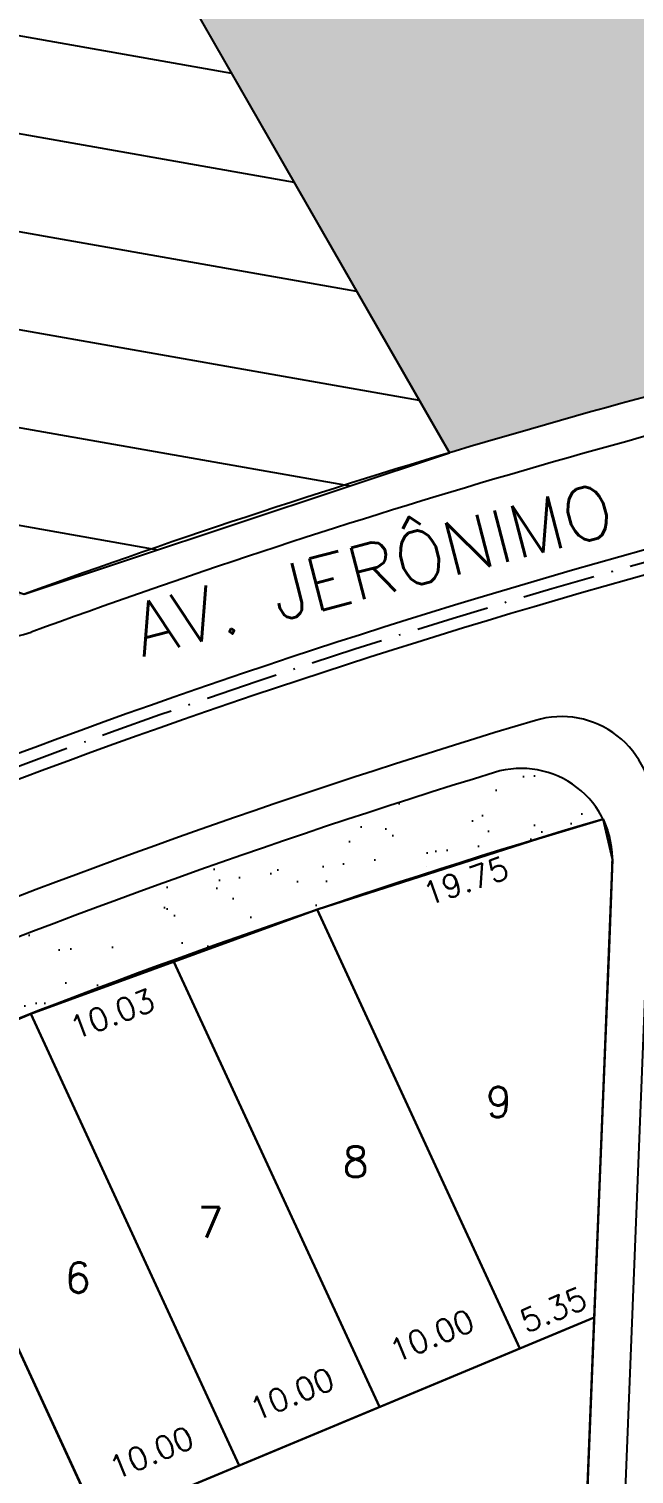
# Model space of a CAD drawing. Header units: millimetres. Extents: x 1794 to 8081, y 409 to 2272.
# Drawn here: x 5569.5 to 5609.4, y 942.2 to 1037.3 of the extents above; entities that cross this region are included whole.
import ezdxf
from ezdxf.enums import TextEntityAlignment as Align

# ---------------------------------------------------------------- set-up
doc = ezdxf.new("R2010")
doc.units = ezdxf.units.MM
doc.linetypes.add('ACAD_ISO10W100', pattern=[18, 12, -3, 0, -3])
for name, color, linetype in [('02 - EIXO VIA', 2, 'ACAD_ISO10W100'), ('03 - CALÇADA', 1, 'Continuous'), ('BOUNDARY LOTES', 2, 'Continuous'), ('bOUNDARY QDAS', 3, 'Continuous'), ('boundary quadras', 232, 'Continuous'), ('COT', 8, 'Continuous'), ('FAIXAS VERDES', 62, 'Continuous'), ('HATCH', 8, 'Continuous'), ('LOTES', 2, 'Continuous'), ('QUADRAS', 3, 'Continuous'), ('texto - ruas', 2, 'Continuous'), ('Texto Lotes', 31, 'Continuous')]:
    doc.layers.add(name, color=color, linetype=linetype)
doc.styles.add('arcad1', font='romans.shx')
doc.dimstyles.new('REGIS', dxfattribs={"dimtxt": 1.5, "dimasz": 0.12, "dimexe": 0, "dimexo": 0, "dimgap": 0, "dimtad": 0, "dimzin": 4, "dimdsep": 46, "dimtxsty": 'arcad1', "dimblk1": 'BOLA', "dimblk2": 'BOLA', "dimsah": 1, "dimcen": 0.12, "dimse1": 1, "dimse2": 1, "dimsd1": 1, "dimsd2": 1, "dimclrd": 256, "dimclre": 8, "dimclrt": 1, "dimadec": 0, "dimazin": 0, "dimtfac": 1.2, "dimtix": 1, "dimtmove": 2, "dimatfit": 3, "dimldrblk": 'BOLA', "dimfxl": 0, "dimfxlon": 1, "dimtvp": 2, "dimtolj": 1, "dimtzin": 4, "dimarcsym": 0})
doc.dimstyles.get("Standard").update_dxf_attribs({"dimtxt": 0.18, "dimasz": 0.18, "dimexe": 0.18, "dimexo": 0.0625, "dimgap": 0.09, "dimtad": 0, "dimtih": 1, "dimtoh": 1, "dimdec": 4, "dimzin": 0, "dimdsep": 46, "dimtxsty": 'Standard', "dimcen": 0.09, "dimadec": 0, "dimazin": 0, "dimtfac": 1, "dimtdec": 4, "dimtofl": 0, "dimtmove": 0, "dimatfit": 3, "dimfxl": 1, "dimtolj": 1, "dimtzin": 0, "dimarcsym": 0})

# ---------------------------------------------------------------- blocks, each defined once
blk = doc.blocks.new('*D1161')
at = {"layer": 'Defpoints', "color": 0}
for p in [(5561.729, 969.314, 5.002), (5574.152, 938.872, 5.002), (5569.719, 937.063)]:
    blk.add_point(p, dxfattribs=at)
at = {"layer": 'COT', "color": 1, "insert": (5566.285, 953.417), "char_height": 1.5, "attachment_point": 5, "rotation": 292.19978, "style": 'arcad1'}
blk.add_mtext('\\A1;32.88', dxfattribs=at)
blk = doc.blocks.new('BOLA')
for p, q in [((-1, 0), (1, 0)), ((0, -1), (0, 1))]:
    blk.add_line(p, q)
blk.add_circle((0, 0), 0.3)
blk = doc.blocks.new('*D1164')
at = {"layer": 'Defpoints', "color": 0}
for p in [(5583.381, 942.718, 5.002), (5583.381, 942.718), (5574.152, 938.872, 5.002)]:
    blk.add_point(p, dxfattribs=at)
at = {"layer": 'COT', "color": 1, "insert": (5577.612, 943.564), "char_height": 1.5, "attachment_point": 5, "rotation": 22.62651, "style": 'arcad1'}
blk.add_mtext('\\A1;10.00', dxfattribs=at)
blk = doc.blocks.new('*D1165')
at = {"layer": 'Defpoints', "color": 0}
for p in [(5579.054, 975.992, 2.159), (5569.666, 972.47, 1.92), (5580.776, 971.404)]:
    blk.add_point(p, dxfattribs=at)
at = {"layer": 'COT', "color": 1, "insert": (5575.028, 972.451), "char_height": 1.5, "attachment_point": 5, "rotation": 20.56429, "style": 'arcad1'}
blk.add_mtext('\\A1;10.03', dxfattribs=at)
blk = doc.blocks.new('*D1167')
at = {"layer": 'Defpoints', "color": 0}
for p in [(5601.856, 950.419, 37.243), (5601.856, 950.419), (5592.613, 946.566, 0.124)]:
    blk.add_point(p, dxfattribs=at)
at = {"layer": 'COT', "color": 1, "insert": (5596.081, 951.262), "char_height": 1.5, "attachment_point": 5, "rotation": 22.62651, "style": 'arcad1'}
blk.add_mtext('\\A1;10.00', dxfattribs=at)
blk = doc.blocks.new('*D1199')
at = {"layer": 'Defpoints', "color": 0}
for p in [(5607.367, 985.279), (5608.634, 981.6), (5588.532, 979.321, 2.466)]:
    blk.add_point(p, dxfattribs=at)
at = {"layer": 'COT', "color": 1, "insert": (5598.321, 981.22), "char_height": 1.5, "attachment_point": 5, "rotation": 19.00655, "style": 'arcad1'}
blk.add_mtext('\\A1;19.75', dxfattribs=at)
blk = doc.blocks.new('*D1149')
at = {"layer": 'Defpoints', "color": 0}
for p in [(5607.716, 951.247, 4.361), (5602.78, 949.19), (5602.78, 949.19)]:
    blk.add_point(p, dxfattribs=at)
at = {"layer": 'COT', "color": 1, "insert": (5604.094, 952.987), "char_height": 1.5, "attachment_point": 5, "rotation": 22.62651, "style": 'arcad1'}
blk.add_mtext('\\A1;5.35', dxfattribs=at)
blk = doc.blocks.new('*D1201')
at = {"layer": 'Defpoints', "color": 0}
for p in [(5569.666, 972.47, 1.92), (5560.367, 968.755, 1.75), (5571.524, 967.819)]:
    blk.add_point(p, dxfattribs=at)
at = {"layer": 'COT', "color": 1, "insert": (5565.549, 969.278), "char_height": 1.5, "attachment_point": 5, "rotation": 21.77332, "style": 'arcad1'}
blk.add_mtext('\\A1;10,01', dxfattribs=at)
blk = doc.blocks.new('*D1169')
at = {"layer": 'Defpoints', "color": 0}
for p in [(5592.64, 946.578, 12.617), (5583.403, 942.728, 12.495), (5583.403, 942.728)]:
    blk.add_point(p, dxfattribs=at)
at = {"layer": 'COT', "color": 1, "insert": (5586.868, 947.422), "char_height": 1.5, "attachment_point": 5, "rotation": 22.62651, "style": 'arcad1'}
blk.add_mtext('\\A1;10.00', dxfattribs=at)

msp = doc.modelspace()

# ---------------------------------------------------------------- hatches: boundary and pattern name
at = {"layer": 'FAIXAS VERDES'}
h = msp.add_hatch(dxfattribs=at)
h.set_pattern_fill('AR-SAND', color=256, scale=0.1, style=0)
h.set_pattern_definition([(37.5, (5429.566, 999.8435), (-0.160003, 4.894132), [0, -3.8608, 0, -4.318, 0, -4.1275]), (7.5, (5429.566, 999.8435), (4.49523, 7.16825), [0, -2.0828, 0, -3.4798, 0, -1.3335]), (327.5, (5426.442, 999.8435), (7.909924, 0.01437), [0, -1.27, 0, -4.572, 0, -5.969]), (317.5, (5426.442, 999.8435), (7.63556, 2.22929), [0, -0.635, 0, -2.9972, 0, -3.429])])
h.paths.add_polyline_path([(5430.831, 1078.216), (5435.928, 1087.936), (5430.845, 1079.356), (5429.566, 1077.139)])
h.paths.add_polyline_path([(5597.245, 1009.396), (5597.066, 1009.337), (5601.377, 1010.616), (5607.012, 1012.218), (5612.684, 1013.759), (5617.596, 1015.036), (5621.128, 1015.921), (5629.087, 1017.817), (5637.922, 1019.761), (5648.108, 1021.797), (5655.347, 1023.11), (5661.35, 1024.117), (5668.226, 1025.177), (5676.97, 1026.386), (5686.913, 1027.57), (5693.659, 1028.258), (5703.184, 1029.074), (5713.015, 1029.724), (5719.569, 1030.05), (5731.268, 1030.418), (5741.91, 1030.515), (5742.543, 1030.672), (5743.302, 1030.978), (5744.205, 1031.63), (5745.076, 1032.86), (5745.431, 1034.356), (5749.498, 1136.448), (5749.921, 1138.085), (5750.981, 1139.401), (5787.931, 1169.251), (5804.87, 1182.936), (5783.871, 1170.98), (5771.611, 1157.563), (5763.136, 1151.215), (5752.529, 1147.246), (5742.436, 1146.753), (5742.349, 1137.394), (5734.92, 1114.509), (5711.119, 1097.126), (5662.121, 1088.101), (5636.086, 1087.947), (5604.026, 1093.668), (5565.586, 1113.949), (5550.552, 1131.127), (5537.457, 1134.461), (5527.958, 1130.108)])
edge = h.paths.add_edge_path()
edge.add_line((5569.236, 1000.087), (5564.38, 1001.877))
edge.add_arc((5567.863, 1003.844), 4, 209.44373, 290.07416)
h = msp.add_hatch(dxfattribs=at)
h.set_pattern_fill('ACET-2D-AR-SAND', color=256, scale=0.1, style=0)
h.set_pattern_definition([(37.5, (1718.641, 275.3284), (-2.42298, 3.157689), [0, -3.8608, 0, -4.318, 0, -4.1275]), (7.5, (1718.641, 275.3284), (-0.851054, 6.464399), [0, -2.0828, 0, -3.4798, 0, -1.3335]), (327.5, (1715.5167, 275.3284), (2.2900354, 3.5946355), [0, -1.27, 0, -4.572, 0, -5.969]), (317.5, (1715.517, 275.3284), (4.595446, 5.015049), [0, -0.635, 0, -2.9972, 0, -3.429])])
h.paths.add_polyline_path([(5607.367, 985.279, 0.367747), (5600.227, 988.355, 0.048742), (5514.092, 952.396, 0.420379), (5512.501, 946.906), (5513.194, 945.679, -0.025614), (5524.012, 951.962, -0.047363)])
at = {"layer": 'HATCH'}
h = msp.add_hatch(dxfattribs=at)
h.set_pattern_fill('ANSI31', color=256, scale=2, angle=125, style=0)
h.set_pattern_definition([(170, (6186.645, 734.494), (-1.102666, -6.25353), [])])
h.paths.add_polyline_path([(5527.958, 1130.108), (5435.928, 1087.936), (5430.831, 1078.216), (5496.655, 1113.862), (5497.824, 1114.276), (5499.666, 1114.188), (5501.153, 1113.39), (5502.043, 1112.31), (5560.743, 1008.32), (5564.38, 1001.877), (5569.236, 1000.087), (5597.245, 1009.396)])

# ---------------------------------------------------------------- linework, layer by layer
at = {"layer": '02 - EIXO VIA', "ltscale": 0.4}
msp.add_arc((5741.157, 529.635), 490.381, 105.05446, 117.72585, dxfattribs=at)
at = {"layer": '03 - CALÇADA'}
msp.add_line((5604.814, 839.976), (5610.622, 985.793), dxfattribs=at)
for centre, radius, start, end in [((5741.157, 529.635), 498.381, 102.72747, 110.12236), ((5741.157, 529.635), 491.181, 105.1047, 117.21049), ((5741.157, 529.635), 489.581, 105.08369, 117.21049), ((5567.637, 1003.228), 6, 209.44373, 290.12236), ((5741.157, 529.635), 482.381, 106.65444, 117.21049), ((5604.627, 986.032), 6, 357.71902, 106.65444), ((5579.884, 843.297), 138.487, 117.21049, 117.21049), ((5579.884, 843.297), 136.887, 117.21049, 117.21049)]:
    msp.add_arc(centre, radius, start, end, dxfattribs=at)
at = {"layer": 'BOUNDARY LOTES'}
for points in [[(5607.979, 982.381), (5607.989, 982.62), (5607.367, 985.279), (5603.137, 984.016), (5588.532, 979.321), (5601.877, 950.428), (5606.793, 952.476), (5607.984, 982.381)], [(5588.532, 979.321), (5579.099, 975.895), (5592.64, 946.578), (5601.877, 950.428)], [(5579.099, 975.895), (5569.666, 972.47), (5583.403, 942.728), (5592.64, 946.578)], [(5569.666, 972.47), (5560.456, 968.562), (5574.166, 938.878), (5583.403, 942.728)], [(5560.456, 968.562), (5551.246, 964.653), (5564.929, 935.028), (5572.758, 938.291), (5574.166, 938.878)], [(5606.354, 941.46), (5606.793, 952.476), (5572.758, 938.291), (5573.679, 927.841)]]:
    msp.add_lwpolyline(points, close=True, dxfattribs=at)
at = {"layer": 'bOUNDARY QDAS'}
for points in [[(5527.958, 1130.108), (5435.928, 1087.936), (5430.831, 1078.216), (5496.655, 1113.862), (5497.824, 1114.276), (5499.666, 1114.188), (5501.153, 1113.39), (5502.043, 1112.31), (5560.743, 1008.32), (5564.38, 1001.877), (5569.236, 1000.087), (5597.245, 1009.396), (5527.958, 1130.108)], [(5607.367, 985.279), (5607.989, 982.62), (5607.76, 976.772), (5606.793, 952.476), (5604.16, 886.376), (5599.842, 777.984), (5549.875, 779.79), (5552.064, 834.747), (5553.359, 867.257), (5542.478, 893.168), (5534.075, 908.688), (5513.194, 945.679), (5522.429, 951.133), (5541.844, 960.664), (5569.666, 972.47), (5588.532, 979.321), (5603.137, 984.016), (5607.367, 985.279), (5607.671, 984.546)]]:
    msp.add_lwpolyline(points, close=True, dxfattribs=at)
at = {"layer": 'boundary quadras'}
msp.add_lwpolyline([(5599.839, 777.984, -0.471508), (5599.839, 777.984), (5549.875, 779.79, -21.102571), (5549.875, 779.79), (5553.359, 867.257), (5542.478, 893.168), (5534.075, 908.688), (5513.194, 945.679), (5522.429, 951.133), (5541.844, 960.664), (5569.666, 972.47), (5588.532, 979.321), (5603.137, 984.016), (5607.367, 985.279), (5607.993, 982.602)], format="xyb", close=True, dxfattribs=at)
at = {"layer": 'LOTES'}
for p, q in [((5601.877, 950.428), (5588.532, 979.321)), ((5592.64, 946.578), (5579.054, 975.992)), ((5583.403, 942.728), (5569.666, 972.47)), ((5574.166, 938.878), (5560.367, 968.755)), ((5527.915, 919.6), (5606.793, 952.476))]:
    msp.add_line(p, q, dxfattribs=at)
at = {"layer": 'QUADRAS', "ltscale": 0.6}
msp.add_line((5527.958, 1130.108), (5597.245, 1009.396), dxfattribs=at)
at = {"layer": 'QUADRAS'}
msp.add_line((5599.802, 776.97), (5607.993, 982.619), dxfattribs=at)
at = {"layer": 'QUADRAS', "ltscale": 0.6}
for centre, radius, start, end in [((5741.157, 529.635), 500.881, 102.52039, 110.07416), ((5741.157, 529.635), 479.881, 107.07824, 118.24019), ((5601.989, 982.62), 6, 357.71902, 107.07824), ((5741.157, 529.635), 474.881, 106.36369, 117.21049)]:
    msp.add_arc(centre, radius, start, end, dxfattribs=at)

# ---------------------------------------------------------------- texts
at = {"layer": 'texto - ruas', "insert": (5576.121, 999.34), "char_height": 3.5, "width": 204.75391, "attachment_point": 1, "rotation": 14.58665}
msp.add_mtext('{\\Fromans|c0;AV. JERÔNIMO DE MEDEIROS PRADO}', dxfattribs=at)
at = {"layer": 'Texto Lotes', "style": 'arcad1'}
for s, p in [('9', (5600.503, 966.656, 22.457)), ('8', (5591.067, 962.723, 26.177)), ('7', (5581.508, 958.739, 29.946)), ('6', (5572.768, 955.096, 33.391))]:
    msp.add_text(s, height=2, dxfattribs=at).set_placement(p, align=Align.MIDDLE_CENTER)

# ---------------------------------------------------------------- dimensions: what is measured, and where the dimension line sits
at = {"layer": 'COT'}
dim = msp.add_linear_dim(base=(5608.634, 981.6), p1=(5588.532, 979.321, 2.466), p2=(5607.367, 985.279), angle=199.00655, dimstyle='REGIS', dxfattribs=at)
dim.commit()
dim.dimension.update_dxf_attribs({"geometry": '*D1199', "text_midpoint": (5598.321, 981.22)})
for p1, p2, distance, dimstyle, override, picture, middle in [((5569.666, 972.47, 1.92), (5579.054, 975.992, 2.159), -4.9, 'Standard', {"dimtxt": 1.5, "dimasz": 0.12, "dimexe": 0, "dimexo": 0, "dimgap": 0, "dimtih": 0, "dimtoh": 0, "dimdec": 2, "dimzin": 4, "dimtxsty": 'arcad1', "dimblk1": 'BOLA', "dimblk2": 'BOLA', "dimsah": 1, "dimcen": 0.12, "dimse1": 1, "dimse2": 1, "dimsd1": 1, "dimsd2": 1, "dimclrd": 256, "dimclre": 8, "dimclrt": 1, "dimtfac": 1.2, "dimtdec": 2, "dimtix": 1, "dimtofl": 1, "dimtmove": 2, "dimldrblk": 'BOLA', "dimfxl": 0, "dimfxlon": 1, "dimtvp": 2, "dimtzin": 4}, '*D1165', (5575.028, 972.451)), ((5560.367, 968.755, 1.75), (5569.666, 972.47, 1.92), -5.008, 'REGIS', {"dimdsep": 44}, '*D1201', (5565.549, 969.278)), ((5561.729, 969.314, 5.002), (5574.152, 938.872, 5.002), -4.788, 'Standard', {"dimtxt": 1.5, "dimasz": 0.12, "dimexe": 0, "dimexo": 0, "dimgap": 0, "dimtih": 0, "dimtoh": 0, "dimdec": 2, "dimzin": 4, "dimtxsty": 'arcad1', "dimblk1": 'BOLA', "dimblk2": 'BOLA', "dimsah": 1, "dimcen": 0.12, "dimse1": 1, "dimse2": 1, "dimsd1": 1, "dimsd2": 1, "dimclrd": 256, "dimclre": 8, "dimclrt": 1, "dimtfac": 1.2, "dimtdec": 2, "dimtix": 1, "dimtofl": 1, "dimtmove": 2, "dimldrblk": 'BOLA', "dimfxl": 0, "dimfxlon": 1, "dimtvp": 2, "dimtzin": 4}, '*D1161', (5566.285, 953.417)), ((5574.152, 938.872, 5.002), (5583.381, 942.718, 5.002), 0, 'Standard', {"dimtxt": 1.5, "dimasz": 0.12, "dimexe": 0, "dimexo": 0, "dimgap": 0, "dimtih": 0, "dimtoh": 0, "dimdec": 2, "dimzin": 4, "dimtxsty": 'arcad1', "dimblk1": 'BOLA', "dimblk2": 'BOLA', "dimsah": 1, "dimcen": 0.12, "dimse1": 1, "dimse2": 1, "dimsd1": 1, "dimsd2": 1, "dimclrd": 256, "dimclre": 8, "dimclrt": 1, "dimtfac": 1.2, "dimtdec": 2, "dimtix": 1, "dimtofl": 1, "dimtmove": 2, "dimldrblk": 'BOLA', "dimfxl": 0, "dimfxlon": 1, "dimtvp": 2, "dimtzin": 4}, '*D1164', (5577.612, 943.564))]:
    dim = msp.add_aligned_dim(p1=p1, p2=p2, distance=distance, dimstyle=dimstyle, override=override, dxfattribs=at)
    dim.commit()
    dim.dimension.update_dxf_attribs({"geometry": picture, "text_midpoint": middle})
dim = msp.add_aligned_dim(p1=(5607.716, 951.247, 4.361), p2=(5602.78, 949.19), distance=0, dimstyle='REGIS', dxfattribs=at)
dim.commit()
dim.dimension.update_dxf_attribs({"geometry": '*D1149', "text_midpoint": (5604.094, 952.987)})
for p1, p2, dimstyle, override, picture, middle in [((5592.613, 946.566, 0.124), (5601.856, 950.419, 37.243), 'Standard', {"dimtxt": 1.5, "dimasz": 0.12, "dimexe": 0, "dimexo": 0, "dimgap": 0, "dimtih": 0, "dimtoh": 0, "dimdec": 2, "dimzin": 4, "dimtxsty": 'arcad1', "dimblk1": 'BOLA', "dimblk2": 'BOLA', "dimsah": 1, "dimcen": 0.12, "dimse1": 1, "dimse2": 1, "dimsd1": 1, "dimsd2": 1, "dimclrd": 256, "dimclre": 8, "dimclrt": 1, "dimtfac": 1.2, "dimtdec": 2, "dimtix": 1, "dimtofl": 1, "dimtmove": 2, "dimldrblk": 'BOLA', "dimfxl": 0, "dimfxlon": 1, "dimtvp": 2, "dimtzin": 4}, '*D1167', (5596.081, 951.262)), ((5592.64, 946.578, 12.617), (5583.403, 942.728, 12.495), 'REGIS', {"dimdsep": 44}, '*D1169', (5586.868, 947.422))]:
    dim = msp.add_aligned_dim(p1=p1, p2=p2, distance=0, text='10.00', dimstyle=dimstyle, override=override, dxfattribs=at)
    dim.commit()
    dim.dimension.update_dxf_attribs({"geometry": picture, "text_midpoint": middle})

doc.saveas('drawing.dxf')
